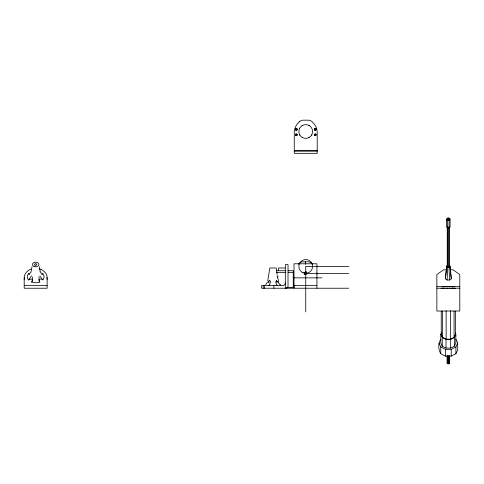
<?xml version="1.0" encoding="UTF-8"?>
<svg xmlns="http://www.w3.org/2000/svg" width="484" height="484" viewBox="0 0 484 484"><rect width="100%" height="100%" fill="white"/><g stroke="black" fill="none" stroke-linecap="round" stroke-linejoin="round"><path stroke-width="0.73" d="M276.043 281.906L276.08 282.632M348.661 288.234L294 288.234L294 285.536L316.935 285.536M451.3 278.802L449.951 266.012L451.3 278.802L449.563 280.03L447.107 280.03L447.664 267.628L446.714 266.956L446.714 266.012L447.664 265.341M270.072 282.632L270.102 281.954A7.562 6.619 -10.5 0 0 270.126 281.609M278.288 270.604L278.572 268.003L285.052 268.003M447.107 280.03L445.365 278.802L446.714 266.956M446.714 266.012L445.365 278.802M39.059 276.648L38.974 279.244L39.797 282.021A8.361 5.917 0 0 1 31.654 282.063L32.374 280.079L32.525 276.987M32.047 266.763L31.036 271.494M448.027 219.367L448.027 218.32L447.591 218.629L448.027 219.367L449.073 219.064L448.468 218.236L449.073 218.629M32.422 280.992L32.507 279.837L31.448 279.02L29.82 279.195L28.514 279.946A8.361 5.917 0 0 1 28.393 273.962L29.699 273.521L31.164 272.032M267.737 280.841L269.836 268.003L276.31 268.003L277.132 274.386M455.275 333.143L455.849 334.39L455.849 343.047L454.416 346.175L450.658 348.105L446.012 348.105L442.249 346.175L440.815 343.047L440.815 334.39L441.674 332.52M455.426 311.158L455.426 334.39L454.071 337.342L450.525 339.157L446.139 339.157L442.594 337.342L441.239 334.39L441.783 333.21M455.91 339.157L457.695 343.047L457.695 349.835L455.91 353.731L451.227 356.133L445.443 356.133L440.761 353.731C438.111 349.339 438.068 343.543 440.761 339.157M454.416 346.175L454.416 337.517L455.849 334.39M449.569 355.655L449.569 362.988L448.716 363.823L447.954 363.823L447.101 362.988L447.337 362.474M455.91 353.731L455.91 346.943L457.695 343.047M268.408 282.099L268.723 281.555M268.366 282.166L268.039 282.71M28.514 279.946L31.611 275.783M38.992 279.843L39.349 279.335L40.813 278.996L42.943 279.794A8.361 5.917 0 0 0 42.882 273.89L41.424 273.393L39.876 271.645M447.591 219.064L448.009 218.562M448.88 220.026L449.424 218.847L448.88 218.181L447.791 218.181L447.24 218.847L447.791 220.026L448.88 220.026L449.424 218.847M447.24 219.355L447.791 218.181M31.654 282.063L32.095 281.567M298.35 264.191L299.136 263.405A5.397 5.397 0 0 1 302.954 261.826L307.981 261.826A5.397 5.397 0 0 1 311.799 263.405L312.585 264.191M446.581 219.869L447.609 220.595L449.061 220.595L450.09 219.869M449.061 227.849L450.09 227.117L450.09 218.847L449.061 218.121L447.609 218.121L446.581 218.847L446.581 227.117L447.609 227.849L449.061 227.849L449.061 220.595M448.656 218.369L448.644 219.367M447.664 267.628L449.007 267.628L449.951 266.956M448.783 227.371L449.412 226.923L449.412 266.799L447.888 267.247L447.252 266.799L447.252 226.923L448.783 227.371L448.783 267.247M42.882 273.89L41.588 274.585M447.591 218.629L448.009 218.369M440.815 334.39L442.249 337.517L446.012 339.447L450.658 339.447L454.416 337.517M438.97 343.047L440.761 346.943L445.443 349.345L451.227 349.345L455.91 346.943M447.609 286.582L447.779 286.582M449.055 286.589L448.886 286.582M449.116 288.204L448.886 288.204M443.61 286.589L445.135 286.589M443.61 288.21L445.135 288.21M447.779 288.204L447.549 288.204M444.028 286.589L444.439 286.589M453.562 286.589L453.944 286.589L453.417 286.589M444.028 288.21L444.439 288.21M453.562 288.21L453.944 288.21L453.417 288.21M440.997 288.21L442.176 288.21M454.488 288.21L455.668 288.21M451.53 286.589L452.486 286.589M451.53 288.21L452.486 288.21M446.436 286.589L447.174 286.582M446.436 288.21L447.174 288.204M294.272 150.639L317.201 150.639M294.272 151.177L317.201 151.177M448.027 218.32L448.644 218.32M447.791 218.695L448.88 218.695L449.424 219.355M447.24 218.847L447.791 219.512L448.88 219.512M348.801 266.406L305.737 266.406L305.737 311.871M446.508 269.824L443.586 269.824L436.864 274.567L436.864 311.024L459.8 311.024L459.8 274.567L453.084 269.824L450.162 269.824M276.267 270.75L285.881 270.75M288.101 270.75L293.28 270.75L293.28 288.234L261.614 288.234L261.608 285.536L282.626 285.536A2.698 2.698 0 0 0 285.324 282.837M276.267 272.655L285.881 272.655M288.101 272.655L293.28 272.655M305.737 273.412L348.801 273.412M293.153 277.846L322.023 277.858M24.2 285.536L47.136 285.536M436.864 286.589L459.8 286.589M286.619 287.448L293.28 287.448M436.864 288.21L459.8 288.21M449.491 286.582L450.229 286.589M449.491 288.204L450.229 288.21M443.247 286.589L442.691 286.589L443.102 286.589M443.247 288.21L442.691 288.21L443.102 288.21M452.643 286.589L452.262 286.589L453.054 286.589M452.643 288.21L452.262 288.21L453.054 288.21M29.808 274.555L28.514 273.811M39.876 276.019L42.882 279.867M39.797 282.021L38.926 280.411M448.656 218.562L449.073 219.064M278.106 282.71L277.423 281.555M449.334 362.474L449.569 362.988M278.73 281.797L277.592 277.265M39.652 268.959L40.311 271.5M39.295 266.763L39.815 269.703M449.007 267.628L449.563 280.03M454.071 311.115L454.071 337.342M451.227 349.345L451.227 356.133M450.658 339.447L450.658 348.105M450.525 310.68L450.525 339.157M449.334 355.873L449.334 363.502M448.88 218.181L448.88 218.695M448.716 355.752L448.716 363.823M447.888 227.371L447.888 267.247M447.954 355.752L447.954 363.823M447.791 219.512L447.791 220.026M447.609 220.595L447.609 227.849M447.337 355.873L447.337 363.502M447.101 355.655L447.101 362.988M446.139 310.68L446.139 339.157M446.012 339.447L446.012 348.105M445.443 349.345L445.443 356.133M442.594 311.115L442.594 337.342M442.249 337.517L442.249 346.175M441.239 311.158L441.239 334.39M440.761 346.943L440.761 353.731M316.935 288.234L316.935 263.786L294 263.786L294 288.234M305.604 261.396L305.604 264.379M285.324 288.234L285.324 264.627L288.022 264.627L288.022 286.074A2.16 2.16 0 0 1 285.863 288.234M273.914 285.536L273.914 288.234M264.367 285.536L264.367 288.234M263.187 285.536L263.187 288.234M39.222 268.844A5.397 3.818 0 0 1 41.999 269.884L43.179 270.719A13.492 9.541 0 0 1 47.136 277.471L47.136 288.234L24.2 288.234L24.2 277.471A13.492 9.541 0 0 1 28.157 270.719L29.336 269.884A5.397 3.818 0 0 1 31.085 269.062M46.881 277.532A13.492 9.541 0 0 1 47.136 279.377M24.2 279.377A13.492 9.541 0 0 1 24.454 277.532M316.869 272.819A13.492 13.492 0 0 1 316.935 274.125M277.102 275.82A0.823 0.581 0 0 1 278.004 276.4A0.823 0.581 0 0 1 277.102 276.981M280.278 284.761A6.673 2.958 58.6 0 1 280.151 284.616M270.175 282.65A5.947 4.846 29.9 0 1 268.747 285.548M270.193 281.537A5.584 4.713 -33.1 0 0 270.145 281.198A2.347 1.851 -49.9 0 0 269.909 280.52M268.844 281.174A1.815 1.264 -68.7 0 1 269.521 280.303M268.656 281.488A7.006 2.553 -61.2 0 1 268.783 281.283M267.313 282.323A7.091 3.013 -59.7 0 1 265.668 284.677M280.375 285.088A7.091 3.497 57.7 0 1 278.403 282.553M277.241 281.422A7.006 2.378 61.1 0 1 277.362 281.615M276.4 280.43A1.531 0.835 63.2 0 1 277.042 281.289M276.267 281.295A2.462 1.736 65.7 0 1 276.376 280.678M276.176 281.591A5.584 4.525 44.4 0 1 276.201 281.258M276.104 281.912A7.562 6.534 22.2 0 1 276.11 281.621M277.368 285.578A5.947 5.034 -33.3 0 1 275.983 282.65M309.07 137.734A4.901 4.901 0 0 1 309.004 137.559M299.342 135.157A4.308 4.308 0 0 1 299.753 134.903M302.058 125.12A4.949 4.949 0 0 1 302.252 125.574M295.464 134.304A1.01 1.01 0 0 1 297.23 135.266M295.778 135.75A1.01 1.01 0 0 1 295.464 135.459M296.867 128.514A1.01 1.01 0 0 1 297.013 130.063A1.01 1.01 0 0 1 295.464 129.93M295.464 128.774A1.01 1.01 0 0 1 295.712 128.52M314.346 134.304A1.01 1.01 0 0 1 316.113 135.266M314.667 135.75A1.01 1.01 0 0 1 314.352 135.459M315.756 128.514A1.01 1.01 0 0 1 315.895 130.063A1.01 1.01 0 0 1 314.352 129.93M314.346 128.774A1.01 1.01 0 0 1 314.6 128.52M311.678 134.969A4.447 4.447 0 0 1 311.926 135.127M309.088 125.501A4.979 4.979 0 0 1 309.24 125.144M299.638 128.32A4.38 4.38 0 0 1 299.336 128.133M302.331 137.486A4.87 4.87 0 0 1 302.264 137.668M299.408 121.756L298.223 122.936A13.492 13.492 0 0 0 294.272 132.483L294.272 153.337L317.201 153.337L317.201 132.483A13.492 13.492 0 0 0 313.245 122.936L312.065 121.756A5.397 5.397 0 0 0 308.254 120.177L303.22 120.177A5.397 5.397 0 0 0 299.408 121.756M306.094 271.766L303.94 272.661L304.841 274.815L306.995 273.914L306.094 271.766M305.882 272.274L304.448 272.873L305.047 274.307L306.481 273.708L305.882 272.274M34.049 266.46A3.237 2.287 0 0 0 38.901 264.476A3.237 2.287 0 0 0 34.049 262.491A3.237 2.287 0 0 0 34.049 266.46M35.114 265.147A1.101 0.774 0 0 0 36.766 264.476A1.101 0.774 0 0 0 35.114 263.804A1.101 0.774 0 0 0 35.114 265.147M302.119 137.359A6.879 6.879 0 0 0 312.616 131.715A6.879 6.879 0 0 0 302.476 125.447A6.879 6.879 0 0 0 302.119 137.359M295.899 129.978A0.744 0.744 0 0 0 297.037 129.373A0.744 0.744 0 0 0 295.942 128.696A0.744 0.744 0 0 0 295.899 129.978M295.899 135.508A0.744 0.744 0 0 0 297.037 134.903A0.744 0.744 0 0 0 295.942 134.225A0.744 0.744 0 0 0 295.899 135.508M314.788 135.508A0.744 0.744 0 0 0 315.919 134.903A0.744 0.744 0 0 0 314.83 134.225A0.744 0.744 0 0 0 314.788 135.508M314.788 129.978A0.744 0.744 0 0 0 315.919 129.373A0.744 0.744 0 0 0 314.83 128.696A0.744 0.744 0 0 0 314.788 129.978M302.119 272.262A6.879 6.879 0 0 0 312.616 266.611A6.879 6.879 0 0 0 302.476 260.35A6.879 6.879 0 0 0 302.119 272.262"/></g></svg>
